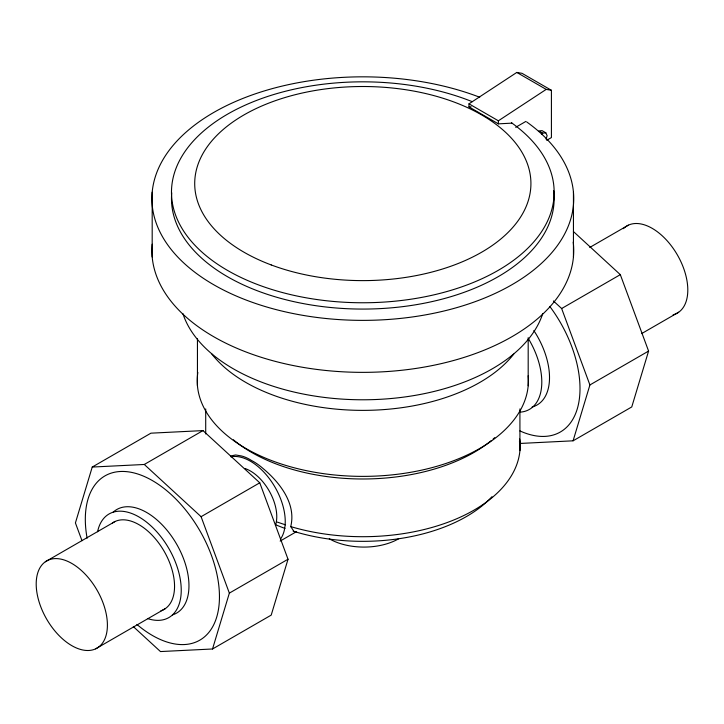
<?xml version="1.0" encoding="UTF-8"?>
<svg xmlns="http://www.w3.org/2000/svg" width="724" height="724" viewBox="0 0 724 724"><rect width="100%" height="100%" fill="white"/><g stroke="black" fill="none" stroke-linecap="round" stroke-linejoin="round"><path stroke-width="1.09" d="M546.086 139.171L547.118 135.678L545.824 132.809L542.059 130.637L538.928 130.944L542.692 133.125L545.824 132.809M133.316 626.595L160.475 651.564L212.53 648.985L271.21 615.11L288.025 559.236L259.762 482.808L202.973 430.599L150.918 433.178L92.238 467.052L75.414 522.927L82.002 540.719M212.53 648.985L229.354 593.119L201.091 516.692L144.293 464.473L92.238 467.052M519.38 441.893L521.027 443.405L573.082 440.816L589.906 384.951L561.643 308.524L553.417 300.958M573.399 231.517L620.314 274.649L648.586 351.077L631.762 406.942L573.082 440.816M293.899 531.316L290.731 526.583C296.451 503.569 279.573 482.229 262.903 468.383A49.413 29.983 57.3 0 0 251.563 460.518A49.413 26.996 62.5 0 0 241.363 455.948L235.671 454.971L230.73 455.957M541.443 134.447L542.692 133.125M511.977 123.143L498.374 123.849L468.989 106.88L468.989 103.84L516.809 72.436L522.031 73.323L551.416 90.283L551.416 137.569L546.683 140.293M498.374 123.849L498.374 120.799L546.195 89.396L551.416 90.283M515.678 127.315L525.877 121.424M144.293 464.473L202.973 430.599M45.341 561.761L115.134 521.47M589.734 247.463L628.378 225.155M201.091 516.692L259.762 482.808M561.643 308.524L620.314 274.649M280.161 541.081L296.587 531.588M95.622 648.849A50.345 29.069 60 0 0 82.798 571.797A50.345 29.069 60 0 0 36.978 592.983A50.345 29.069 60 0 0 95.622 648.849L165.407 608.558M641.672 333.583L678.659 312.234M229.354 593.119L288.025 559.236M589.906 384.951L648.586 351.077M468.989 106.88L471.08 106.772M277.129 522.049L285.5 524.837M290.731 526.583L291.392 526.801A157.325 90.835 0 0 0 450.029 521.47A157.325 90.835 0 0 0 519.687 439.006M516.809 72.436L546.195 89.396M468.989 103.84L498.374 120.799M573.444 192.231L573.444 256.957M528.185 337.665L528.185 385.774M519.923 408.924L519.923 450.627M205.707 408.924L205.707 433.975M197.444 338.787L197.444 385.774M152.185 192.231L152.185 256.957M230.911 456.826A49.277 28.453 60 0 1 274.161 485.723A49.277 28.453 60 0 1 280.577 538.973M398.616 538.792A49.024 28.308 0 0 1 329.284 538.792M549.797 306.433A94.844 54.762 60 0 1 578.105 405.775A94.844 54.762 60 0 1 519.95 430.925M533.841 330.569A59.802 34.526 60 0 1 532.086 407.006M528.348 338.551A59.802 34.526 60 0 1 520.646 412.11M494.764 437.622A157.325 90.835 0 0 1 493.107 439.061M491.406 440.491A157.325 90.835 0 0 1 233.372 439.776M87.124 538.204A94.844 54.762 60 0 1 147.189 477.813A94.844 54.762 60 0 1 219.254 602.621A94.844 54.762 60 0 1 136.917 624.441M97.586 531.742A59.802 34.526 60 0 1 141.904 518.764A59.802 34.526 60 0 1 181.136 586.721A59.802 34.526 60 0 1 147.741 618.613M113.125 512.221A59.802 34.526 60 0 1 176.575 544.05A59.802 34.526 60 0 1 172.421 614.92M112.492 522.99A50.345 29.069 60 0 1 164.991 552.774A50.345 29.069 60 0 1 160.873 610.821M244.911 468.482A37.295 21.53 60 0 1 275.473 525.325M623.4 228.666A50.345 29.069 60 0 1 677.374 254.92A50.345 29.069 60 0 1 673.121 314.795M511.506 122.772A191.335 110.464 0 0 1 410.318 299.302A191.335 110.464 0 0 1 174.529 172.638A191.335 110.464 0 0 1 472.211 101.668M526.728 121.967A210.919 121.768 0 0 1 416.617 316.343A210.919 121.768 0 0 1 154.755 178.62A210.919 121.768 0 0 1 479.731 97.251M553.661 190.72A191.335 110.464 0 0 1 364.634 309.067A191.335 110.464 0 0 1 171.742 192.819M573.218 242.097A210.919 121.768 0 0 1 364.652 372.353A210.919 121.768 0 0 1 152.185 244.214M542.747 313.592A183.082 105.695 0 0 1 362.815 399.784A183.082 105.695 0 0 1 182.882 313.592M513.778 354.063A165.597 95.604 0 0 1 362.815 410.372A165.597 95.604 0 0 1 211.851 354.063M528.185 375.765A165.597 95.604 0 0 1 359.928 476.365A165.597 95.604 0 0 1 197.842 372.444M491.94 496.718A146.51 84.59 0 0 1 293.166 531.163M285.003 528.42A146.51 84.59 0 0 1 275.663 524.746M271.256 264.957A168.104 97.052 0 0 0 530.692 188.647A168.104 97.052 0 0 0 286.496 97.088A168.104 97.052 0 0 0 271.256 264.957"/></g></svg>
